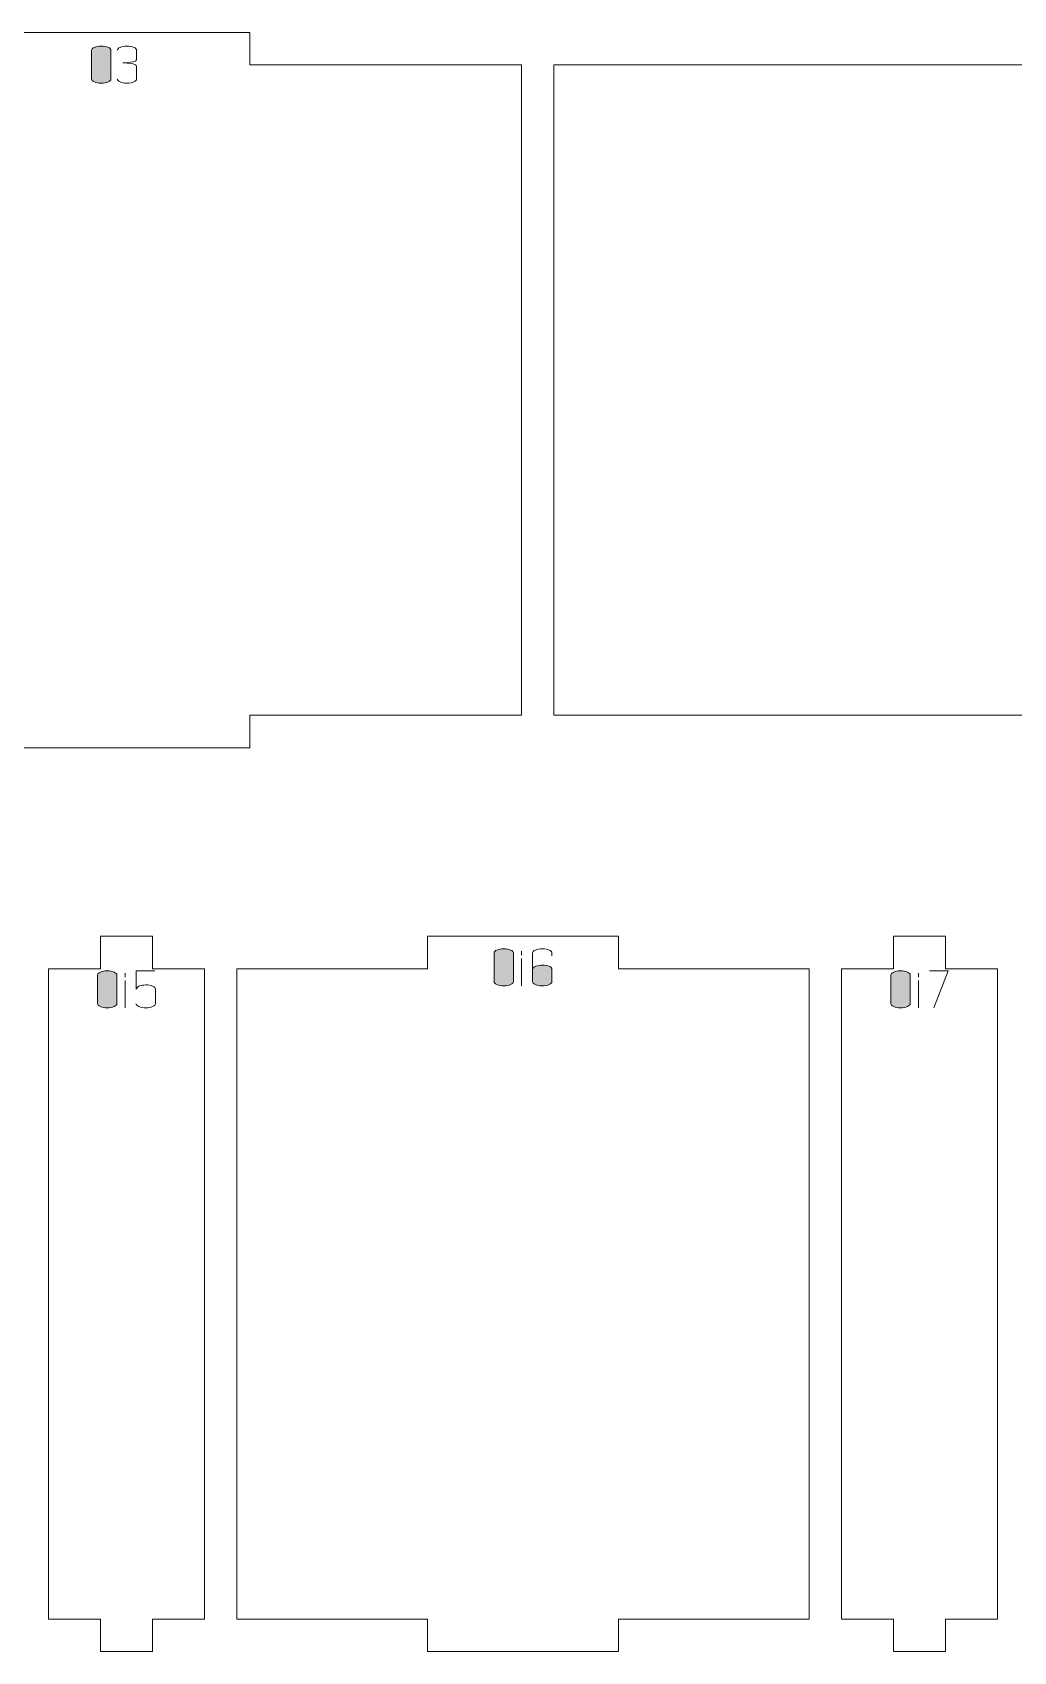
# Model space of a CAD drawing. Header units: centimetres. Extents: x -249 to 275, y -506 to 461.
# Drawn here: x 61.35 to 70.41, y 253.4 to 268.34 of the extents above; entities that cross this region are included whole.
import ezdxf

# ---------------------------------------------------------------- set-up
doc = ezdxf.new("R2010")
doc.units = ezdxf.units.CM
doc.header["$MEASUREMENT"] = 0
doc.layers.add('Capa 1', color=7, linetype='Continuous')

msp = doc.modelspace()

# ---------------------------------------------------------------- hatches: boundary and pattern name
at = {"layer": 'Capa 1', "true_color": 0x3e4095}
h = msp.add_hatch(color=175, dxfattribs=at)
edge = h.paths.add_edge_path()
edge.add_spline(control_points=[(61.89254, 267.91115), (61.89254, 267.90061), (61.90102, 267.89164), (61.91798, 267.88423), (61.93493, 267.87682), (61.95609, 267.87312), (61.98144, 267.87312), (62.00679, 267.87312), (62.02795, 267.87682), (62.04491, 267.88423), (62.06186, 267.89164), (62.07034, 267.90061), (62.07034, 267.91115), (62.07034, 267.91115), (62.07034, 268.17587), (62.07034, 268.17587), (62.07034, 268.18641), (62.06186, 268.19538), (62.04491, 268.20279), (62.02795, 268.2102), (62.00679, 268.2139), (61.98144, 268.2139), (61.95609, 268.2139), (61.93493, 268.2102), (61.91798, 268.20279), (61.90102, 268.19538), (61.89254, 268.18641), (61.89254, 268.17587), (61.89254, 268.17587), (61.89254, 267.91115), (61.89254, 267.91115)], knot_values=[0, 0, 0, 0, 0.1, 0.1, 0.1, 0.2, 0.2, 0.2, 0.3, 0.3, 0.3, 0.4, 0.4, 0.4, 0.5, 0.5, 0.5, 0.6, 0.6, 0.6, 0.7, 0.7, 0.7, 0.8, 0.8, 0.8, 0.9, 0.9, 0.9, 1, 1, 1, 1], degree=3, periodic=1)
h = msp.add_hatch(color=175, dxfattribs=at)
edge = h.paths.add_edge_path()
edge.add_spline(control_points=[(62.07034, 267.91115), (62.07034, 267.90061), (62.06186, 267.89164), (62.04491, 267.88423), (62.02795, 267.87682), (62.00679, 267.87312), (61.98144, 267.87312), (61.95609, 267.87312), (61.93493, 267.87682), (61.91798, 267.88423), (61.90102, 267.89164), (61.89254, 267.90061), (61.89254, 267.91115), (61.89254, 267.91115), (61.89254, 268.17587), (61.89254, 268.17587), (61.89254, 268.18641), (61.90102, 268.19538), (61.91798, 268.20279), (61.93493, 268.2102), (61.95609, 268.2139), (61.98144, 268.2139), (62.00679, 268.2139), (62.02795, 268.2102), (62.04491, 268.20279), (62.06186, 268.19538), (62.07034, 268.18641), (62.07034, 268.17587), (62.07034, 268.17587), (62.07034, 267.91115), (62.07034, 267.91115)], knot_values=[0, 0, 0, 0, 0.1, 0.1, 0.1, 0.2, 0.2, 0.2, 0.3, 0.3, 0.3, 0.4, 0.4, 0.4, 0.5, 0.5, 0.5, 0.6, 0.6, 0.6, 0.7, 0.7, 0.7, 0.8, 0.8, 0.8, 0.9, 0.9, 0.9, 1, 1, 1, 1], degree=3, periodic=1)
h = msp.add_hatch(color=175, dxfattribs=at)
edge = h.paths.add_edge_path()
edge.add_spline(control_points=[(62.21851, 267.87312), (62.19316, 267.87312), (62.172, 267.87682), (62.15505, 267.88423), (62.13809, 267.89164), (62.12961, 267.90061), (62.12961, 267.91115), (62.12961, 267.90061), (62.13809, 267.89164), (62.15505, 267.88423), (62.172, 267.87682), (62.19316, 267.87312), (62.21851, 267.87312), (62.24386, 267.87312), (62.26502, 267.87682), (62.28198, 267.88423), (62.29893, 267.89164), (62.30741, 267.90061), (62.30741, 267.91115), (62.30741, 267.91115), (62.30741, 268.02227), (62.30741, 268.02227), (62.30741, 268.03116), (62.30132, 268.0389), (62.28914, 268.04549), (62.27695, 268.05207), (62.24123, 268.05652), (62.18196, 268.05882), (62.2409, 268.06244), (62.2763, 268.06672), (62.28815, 268.07166), (62.3, 268.0766), (62.30642, 268.08467), (62.30741, 268.09586), (62.30741, 268.09586), (62.30741, 268.17587), (62.30741, 268.17587), (62.30741, 268.18641), (62.29893, 268.19538), (62.28198, 268.20279), (62.26502, 268.2102), (62.24386, 268.2139), (62.21851, 268.2139), (62.19316, 268.2139), (62.172, 268.2102), (62.15505, 268.20279), (62.13809, 268.19538), (62.12961, 268.18641), (62.12961, 268.17587), (62.12961, 268.18641), (62.13809, 268.19538), (62.15505, 268.20279), (62.172, 268.2102), (62.19316, 268.2139), (62.21851, 268.2139), (62.24386, 268.2139), (62.26502, 268.2102), (62.28198, 268.20279), (62.29893, 268.19538), (62.30741, 268.18641), (62.30741, 268.17587), (62.30741, 268.17587), (62.30741, 268.09586), (62.30741, 268.09586), (62.30642, 268.08467), (62.3, 268.0766), (62.28815, 268.07166), (62.2763, 268.06672), (62.2409, 268.06244), (62.18196, 268.05882), (62.24123, 268.05652), (62.27695, 268.05207), (62.28914, 268.04549), (62.30132, 268.0389), (62.30741, 268.03116), (62.30741, 268.02227), (62.30741, 268.02227), (62.30741, 267.91115), (62.30741, 267.91115), (62.30741, 267.90061), (62.29893, 267.89164), (62.28198, 267.88423), (62.26502, 267.87682), (62.24386, 267.87312), (62.21851, 267.87312)], knot_values=[0, 0, 0, 0, 0.03571429, 0.03571429, 0.03571429, 0.07142857, 0.07142857, 0.07142857, 0.10714286, 0.10714286, 0.10714286, 0.14285714, 0.14285714, 0.14285714, 0.17857143, 0.17857143, 0.17857143, 0.21428571, 0.21428571, 0.21428571, 0.25, 0.25, 0.25, 0.28571429, 0.28571429, 0.28571429, 0.32142857, 0.32142857, 0.32142857, 0.35714286, 0.35714286, 0.35714286, 0.39285714, 0.39285714, 0.39285714, 0.42857143, 0.42857143, 0.42857143, 0.46428571, 0.46428571, 0.46428571, 0.5, 0.5, 0.5, 0.53571429, 0.53571429, 0.53571429, 0.57142857, 0.57142857, 0.57142857, 0.60714286, 0.60714286, 0.60714286, 0.64285714, 0.64285714, 0.64285714, 0.67857143, 0.67857143, 0.67857143, 0.71428571, 0.71428571, 0.71428571, 0.75, 0.75, 0.75, 0.78571429, 0.78571429, 0.78571429, 0.82142857, 0.82142857, 0.82142857, 0.85714286, 0.85714286, 0.85714286, 0.89285714, 0.89285714, 0.89285714, 0.92857143, 0.92857143, 0.92857143, 0.96428571, 0.96428571, 0.96428571, 1, 1, 1, 1], degree=3, periodic=1)
h = msp.add_hatch(color=175, dxfattribs=at)
edge = h.paths.add_edge_path()
edge.add_spline(control_points=[(65.60859, 259.58351), (65.60859, 259.57297), (65.61707, 259.564), (65.63403, 259.55659), (65.65098, 259.54918), (65.67214, 259.54548), (65.69749, 259.54548), (65.72284, 259.54548), (65.744, 259.54918), (65.76096, 259.55659), (65.77791, 259.564), (65.78639, 259.57297), (65.78639, 259.58351), (65.78639, 259.58351), (65.78639, 259.84823), (65.78639, 259.84823), (65.78639, 259.85877), (65.77791, 259.86774), (65.76096, 259.87515), (65.744, 259.88256), (65.72284, 259.88626), (65.69749, 259.88626), (65.67214, 259.88626), (65.65098, 259.88256), (65.63403, 259.87515), (65.61707, 259.86774), (65.60859, 259.85877), (65.60859, 259.84823), (65.60859, 259.84823), (65.60859, 259.58351), (65.60859, 259.58351)], knot_values=[0, 0, 0, 0, 0.1, 0.1, 0.1, 0.2, 0.2, 0.2, 0.3, 0.3, 0.3, 0.4, 0.4, 0.4, 0.5, 0.5, 0.5, 0.6, 0.6, 0.6, 0.7, 0.7, 0.7, 0.8, 0.8, 0.8, 0.9, 0.9, 0.9, 1, 1, 1, 1], degree=3, periodic=1)
h = msp.add_hatch(color=175, dxfattribs=at)
edge = h.paths.add_edge_path()
edge.add_spline(control_points=[(65.78639, 259.58351), (65.78639, 259.57297), (65.77791, 259.564), (65.76096, 259.55659), (65.744, 259.54918), (65.72284, 259.54548), (65.69749, 259.54548), (65.67214, 259.54548), (65.65098, 259.54918), (65.63403, 259.55659), (65.61707, 259.564), (65.60859, 259.57297), (65.60859, 259.58351), (65.60859, 259.58351), (65.60859, 259.84823), (65.60859, 259.84823), (65.60859, 259.85877), (65.61707, 259.86774), (65.63403, 259.87515), (65.65098, 259.88256), (65.67214, 259.88626), (65.69749, 259.88626), (65.72284, 259.88626), (65.744, 259.88256), (65.76096, 259.87515), (65.77791, 259.86774), (65.78639, 259.85877), (65.78639, 259.84823), (65.78639, 259.84823), (65.78639, 259.58351), (65.78639, 259.58351)], knot_values=[0, 0, 0, 0, 0.1, 0.1, 0.1, 0.2, 0.2, 0.2, 0.3, 0.3, 0.3, 0.4, 0.4, 0.4, 0.5, 0.5, 0.5, 0.6, 0.6, 0.6, 0.7, 0.7, 0.7, 0.8, 0.8, 0.8, 0.9, 0.9, 0.9, 1, 1, 1, 1], degree=3, periodic=1)
h = msp.add_hatch(color=175, dxfattribs=at)
edge = h.paths.add_edge_path()
edge.add_spline(control_points=[(65.86196, 259.82848), (65.86196, 259.82848), (65.86245, 259.86355), (65.86245, 259.86355), (65.86245, 259.86355), (65.86196, 259.82848), (65.86196, 259.82848)], knot_values=[0, 0, 0, 0, 0.5, 0.5, 0.5, 1, 1, 1, 1], degree=3, periodic=1)
h = msp.add_hatch(color=175, dxfattribs=at)
edge = h.paths.add_edge_path()
edge.add_spline(control_points=[(65.86196, 259.54548), (65.86196, 259.54548), (65.86196, 259.79736), (65.86196, 259.79736), (65.86196, 259.79736), (65.86196, 259.54548), (65.86196, 259.54548)], knot_values=[0, 0, 0, 0, 0.5, 0.5, 0.5, 1, 1, 1, 1], degree=3, periodic=1)
h = msp.add_hatch(color=175, dxfattribs=at)
edge = h.paths.add_edge_path()
edge.add_spline(control_points=[(66.05309, 259.54548), (66.02774, 259.54548), (66.00658, 259.54918), (65.98963, 259.55659), (65.97267, 259.564), (65.96419, 259.57297), (65.96419, 259.58351), (65.96419, 259.58351), (65.96419, 259.69859), (65.96419, 259.69859), (65.96419, 259.69859), (65.96419, 259.84823), (65.96419, 259.84823), (65.96419, 259.85877), (65.97267, 259.86774), (65.98963, 259.87515), (66.00658, 259.88256), (66.02774, 259.88626), (66.05309, 259.88626), (66.07844, 259.88626), (66.0996, 259.88256), (66.11656, 259.87515), (66.13351, 259.86774), (66.14199, 259.85877), (66.14199, 259.84823), (66.14199, 259.84823), (66.14199, 259.82058), (66.14199, 259.82058), (66.14199, 259.82058), (66.14199, 259.84823), (66.14199, 259.84823), (66.14199, 259.85877), (66.13351, 259.86774), (66.11656, 259.87515), (66.0996, 259.88256), (66.07844, 259.88626), (66.05309, 259.88626), (66.02774, 259.88626), (66.00658, 259.88256), (65.98963, 259.87515), (65.97267, 259.86774), (65.96419, 259.85877), (65.96419, 259.84823), (65.96419, 259.84823), (65.96419, 259.69859), (65.96419, 259.69859), (65.96419, 259.70846), (65.97448, 259.71727), (65.99506, 259.72501), (66.01564, 259.73275), (66.03498, 259.73662), (66.05309, 259.73662), (66.07844, 259.73662), (66.0996, 259.73291), (66.11656, 259.7255), (66.13351, 259.71809), (66.14199, 259.70912), (66.14199, 259.69859), (66.14199, 259.69859), (66.14199, 259.58351), (66.14199, 259.58351), (66.14199, 259.57297), (66.13351, 259.564), (66.11656, 259.55659), (66.0996, 259.54918), (66.07844, 259.54548), (66.05309, 259.54548)], knot_values=[0, 0, 0, 0, 0.04545455, 0.04545455, 0.04545455, 0.09090909, 0.09090909, 0.09090909, 0.13636364, 0.13636364, 0.13636364, 0.18181818, 0.18181818, 0.18181818, 0.22727273, 0.22727273, 0.22727273, 0.27272727, 0.27272727, 0.27272727, 0.31818182, 0.31818182, 0.31818182, 0.36363636, 0.36363636, 0.36363636, 0.40909091, 0.40909091, 0.40909091, 0.45454545, 0.45454545, 0.45454545, 0.5, 0.5, 0.5, 0.54545455, 0.54545455, 0.54545455, 0.59090909, 0.59090909, 0.59090909, 0.63636364, 0.63636364, 0.63636364, 0.68181818, 0.68181818, 0.68181818, 0.72727273, 0.72727273, 0.72727273, 0.77272727, 0.77272727, 0.77272727, 0.81818182, 0.81818182, 0.81818182, 0.86363636, 0.86363636, 0.86363636, 0.90909091, 0.90909091, 0.90909091, 0.95454545, 0.95454545, 0.95454545, 1, 1, 1, 1], degree=3, periodic=1)
h = msp.add_hatch(color=175, dxfattribs=at)
edge = h.paths.add_edge_path()
edge.add_spline(control_points=[(61.94763, 259.38031), (61.94763, 259.36977), (61.95611, 259.3608), (61.97307, 259.35339), (61.99002, 259.34598), (62.01118, 259.34228), (62.03653, 259.34228), (62.06188, 259.34228), (62.08304, 259.34598), (62.1, 259.35339), (62.11695, 259.3608), (62.12543, 259.36977), (62.12543, 259.38031), (62.12543, 259.38031), (62.12543, 259.64503), (62.12543, 259.64503), (62.12543, 259.65557), (62.11695, 259.66454), (62.1, 259.67195), (62.08304, 259.67936), (62.06188, 259.68306), (62.03653, 259.68306), (62.01118, 259.68306), (61.99002, 259.67936), (61.97307, 259.67195), (61.95611, 259.66454), (61.94763, 259.65557), (61.94763, 259.64503), (61.94763, 259.64503), (61.94763, 259.38031), (61.94763, 259.38031)], knot_values=[0, 0, 0, 0, 0.1, 0.1, 0.1, 0.2, 0.2, 0.2, 0.3, 0.3, 0.3, 0.4, 0.4, 0.4, 0.5, 0.5, 0.5, 0.6, 0.6, 0.6, 0.7, 0.7, 0.7, 0.8, 0.8, 0.8, 0.9, 0.9, 0.9, 1, 1, 1, 1], degree=3, periodic=1)
h = msp.add_hatch(color=175, dxfattribs=at)
edge = h.paths.add_edge_path()
edge.add_spline(control_points=[(62.12543, 259.38031), (62.12543, 259.36977), (62.11695, 259.3608), (62.1, 259.35339), (62.08304, 259.34598), (62.06188, 259.34228), (62.03653, 259.34228), (62.01118, 259.34228), (61.99002, 259.34598), (61.97307, 259.35339), (61.95611, 259.3608), (61.94763, 259.36977), (61.94763, 259.38031), (61.94763, 259.38031), (61.94763, 259.64503), (61.94763, 259.64503), (61.94763, 259.65557), (61.95611, 259.66454), (61.97307, 259.67195), (61.99002, 259.67936), (62.01118, 259.68306), (62.03653, 259.68306), (62.06188, 259.68306), (62.08304, 259.67936), (62.1, 259.67195), (62.11695, 259.66454), (62.12543, 259.65557), (62.12543, 259.64503), (62.12543, 259.64503), (62.12543, 259.38031), (62.12543, 259.38031)], knot_values=[0, 0, 0, 0, 0.1, 0.1, 0.1, 0.2, 0.2, 0.2, 0.3, 0.3, 0.3, 0.4, 0.4, 0.4, 0.5, 0.5, 0.5, 0.6, 0.6, 0.6, 0.7, 0.7, 0.7, 0.8, 0.8, 0.8, 0.9, 0.9, 0.9, 1, 1, 1, 1], degree=3, periodic=1)
h = msp.add_hatch(color=175, dxfattribs=at)
edge = h.paths.add_edge_path()
edge.add_spline(control_points=[(62.201, 259.62528), (62.201, 259.62528), (62.20149, 259.66035), (62.20149, 259.66035), (62.20149, 259.66035), (62.201, 259.62528), (62.201, 259.62528)], knot_values=[0, 0, 0, 0, 0.5, 0.5, 0.5, 1, 1, 1, 1], degree=3, periodic=1)
h = msp.add_hatch(color=175, dxfattribs=at)
edge = h.paths.add_edge_path()
edge.add_spline(control_points=[(62.39213, 259.34228), (62.36678, 259.34228), (62.34562, 259.34598), (62.32867, 259.35339), (62.31171, 259.3608), (62.30323, 259.36977), (62.30323, 259.38031), (62.30323, 259.36977), (62.31171, 259.3608), (62.32867, 259.35339), (62.34562, 259.34598), (62.36678, 259.34228), (62.39213, 259.34228), (62.41748, 259.34228), (62.43864, 259.34598), (62.4556, 259.35339), (62.47255, 259.3608), (62.48103, 259.36977), (62.48103, 259.38031), (62.48103, 259.38031), (62.48103, 259.51564), (62.48103, 259.51564), (62.48103, 259.52617), (62.47255, 259.53514), (62.4556, 259.54255), (62.43864, 259.54996), (62.41748, 259.55366), (62.39213, 259.55366), (62.36908, 259.55169), (62.3513, 259.54906), (62.33879, 259.54576), (62.32628, 259.54247), (62.31442, 259.53243), (62.30323, 259.51564), (62.30323, 259.51564), (62.30323, 259.68306), (62.30323, 259.68306), (62.30323, 259.68306), (62.4751, 259.68306), (62.4751, 259.68306), (62.4751, 259.68306), (62.30323, 259.68306), (62.30323, 259.68306), (62.30323, 259.68306), (62.30323, 259.51564), (62.30323, 259.51564), (62.31442, 259.53243), (62.32628, 259.54247), (62.33879, 259.54576), (62.3513, 259.54906), (62.36908, 259.55169), (62.39213, 259.55366), (62.41748, 259.55366), (62.43864, 259.54996), (62.4556, 259.54255), (62.47255, 259.53514), (62.48103, 259.52617), (62.48103, 259.51564), (62.48103, 259.51564), (62.48103, 259.38031), (62.48103, 259.38031), (62.48103, 259.36977), (62.47255, 259.3608), (62.4556, 259.35339), (62.43864, 259.34598), (62.41748, 259.34228), (62.39213, 259.34228)], knot_values=[0, 0, 0, 0, 0.04545455, 0.04545455, 0.04545455, 0.09090909, 0.09090909, 0.09090909, 0.13636364, 0.13636364, 0.13636364, 0.18181818, 0.18181818, 0.18181818, 0.22727273, 0.22727273, 0.22727273, 0.27272727, 0.27272727, 0.27272727, 0.31818182, 0.31818182, 0.31818182, 0.36363636, 0.36363636, 0.36363636, 0.40909091, 0.40909091, 0.40909091, 0.45454545, 0.45454545, 0.45454545, 0.5, 0.5, 0.5, 0.54545455, 0.54545455, 0.54545455, 0.59090909, 0.59090909, 0.59090909, 0.63636364, 0.63636364, 0.63636364, 0.68181818, 0.68181818, 0.68181818, 0.72727273, 0.72727273, 0.72727273, 0.77272727, 0.77272727, 0.77272727, 0.81818182, 0.81818182, 0.81818182, 0.86363636, 0.86363636, 0.86363636, 0.90909091, 0.90909091, 0.90909091, 0.95454545, 0.95454545, 0.95454545, 1, 1, 1, 1], degree=3, periodic=1)
h = msp.add_hatch(color=175, dxfattribs=at)
edge = h.paths.add_edge_path()
edge.add_spline(control_points=[(65.96419, 259.58351), (65.96419, 259.57297), (65.97267, 259.564), (65.98963, 259.55659), (66.00658, 259.54918), (66.02774, 259.54548), (66.05309, 259.54548), (66.07844, 259.54548), (66.0996, 259.54918), (66.11656, 259.55659), (66.13351, 259.564), (66.14199, 259.57297), (66.14199, 259.58351), (66.14199, 259.58351), (66.14199, 259.69859), (66.14199, 259.69859), (66.14199, 259.70912), (66.13351, 259.71809), (66.11656, 259.7255), (66.0996, 259.73291), (66.07844, 259.73662), (66.05309, 259.73662), (66.03498, 259.73662), (66.01564, 259.73275), (65.99506, 259.72501), (65.97448, 259.71727), (65.96419, 259.70846), (65.96419, 259.69859), (65.96419, 259.69859), (65.96419, 259.58351), (65.96419, 259.58351)], knot_values=[0, 0, 0, 0, 0.1, 0.1, 0.1, 0.2, 0.2, 0.2, 0.3, 0.3, 0.3, 0.4, 0.4, 0.4, 0.5, 0.5, 0.5, 0.6, 0.6, 0.6, 0.7, 0.7, 0.7, 0.8, 0.8, 0.8, 0.9, 0.9, 0.9, 1, 1, 1, 1], degree=3, periodic=1)
h = msp.add_hatch(color=175, dxfattribs=at)
edge = h.paths.add_edge_path()
edge.add_spline(control_points=[(69.2725, 259.38031), (69.2725, 259.36977), (69.28098, 259.3608), (69.29794, 259.35339), (69.31489, 259.34598), (69.33605, 259.34228), (69.3614, 259.34228), (69.38675, 259.34228), (69.40791, 259.34598), (69.42487, 259.35339), (69.44182, 259.3608), (69.4503, 259.36977), (69.4503, 259.38031), (69.4503, 259.38031), (69.4503, 259.64503), (69.4503, 259.64503), (69.4503, 259.65557), (69.44182, 259.66454), (69.42487, 259.67195), (69.40791, 259.67936), (69.38675, 259.68306), (69.3614, 259.68306), (69.33605, 259.68306), (69.31489, 259.67936), (69.29794, 259.67195), (69.28098, 259.66454), (69.2725, 259.65557), (69.2725, 259.64503), (69.2725, 259.64503), (69.2725, 259.38031), (69.2725, 259.38031)], knot_values=[0, 0, 0, 0, 0.1, 0.1, 0.1, 0.2, 0.2, 0.2, 0.3, 0.3, 0.3, 0.4, 0.4, 0.4, 0.5, 0.5, 0.5, 0.6, 0.6, 0.6, 0.7, 0.7, 0.7, 0.8, 0.8, 0.8, 0.9, 0.9, 0.9, 1, 1, 1, 1], degree=3, periodic=1)
h = msp.add_hatch(color=175, dxfattribs=at)
edge = h.paths.add_edge_path()
edge.add_spline(control_points=[(69.4503, 259.38031), (69.4503, 259.36977), (69.44182, 259.3608), (69.42487, 259.35339), (69.40791, 259.34598), (69.38675, 259.34228), (69.3614, 259.34228), (69.33605, 259.34228), (69.31489, 259.34598), (69.29794, 259.35339), (69.28098, 259.3608), (69.2725, 259.36977), (69.2725, 259.38031), (69.2725, 259.38031), (69.2725, 259.64503), (69.2725, 259.64503), (69.2725, 259.65557), (69.28098, 259.66454), (69.29794, 259.67195), (69.31489, 259.67936), (69.33605, 259.68306), (69.3614, 259.68306), (69.38675, 259.68306), (69.40791, 259.67936), (69.42487, 259.67195), (69.44182, 259.66454), (69.4503, 259.65557), (69.4503, 259.64503), (69.4503, 259.64503), (69.4503, 259.38031), (69.4503, 259.38031)], knot_values=[0, 0, 0, 0, 0.1, 0.1, 0.1, 0.2, 0.2, 0.2, 0.3, 0.3, 0.3, 0.4, 0.4, 0.4, 0.5, 0.5, 0.5, 0.6, 0.6, 0.6, 0.7, 0.7, 0.7, 0.8, 0.8, 0.8, 0.9, 0.9, 0.9, 1, 1, 1, 1], degree=3, periodic=1)
h = msp.add_hatch(color=175, dxfattribs=at)
edge = h.paths.add_edge_path()
edge.add_spline(control_points=[(69.52587, 259.62528), (69.52587, 259.62528), (69.52636, 259.66035), (69.52636, 259.66035), (69.52636, 259.66035), (69.52587, 259.62528), (69.52587, 259.62528)], knot_values=[0, 0, 0, 0, 0.5, 0.5, 0.5, 1, 1, 1, 1], degree=3, periodic=1)
h = msp.add_hatch(color=175, dxfattribs=at)
edge = h.paths.add_edge_path()
edge.add_spline(control_points=[(69.66959, 259.34228), (69.66959, 259.34228), (69.79997, 259.68306), (69.79997, 259.68306), (69.79997, 259.68306), (69.6281, 259.68306), (69.6281, 259.68306), (69.6281, 259.68306), (69.79997, 259.68306), (69.79997, 259.68306), (69.79997, 259.68306), (69.66959, 259.34228), (69.66959, 259.34228)], knot_values=[0, 0, 0, 0, 0.25, 0.25, 0.25, 0.5, 0.5, 0.5, 0.75, 0.75, 0.75, 1, 1, 1, 1], degree=3, periodic=1)
h = msp.add_hatch(color=175, dxfattribs=at)
edge = h.paths.add_edge_path()
edge.add_spline(control_points=[(62.201, 259.34228), (62.201, 259.34228), (62.201, 259.59416), (62.201, 259.59416), (62.201, 259.59416), (62.201, 259.34228), (62.201, 259.34228)], knot_values=[0, 0, 0, 0, 0.5, 0.5, 0.5, 1, 1, 1, 1], degree=3, periodic=1)
h = msp.add_hatch(color=175, dxfattribs=at)
edge = h.paths.add_edge_path()
edge.add_spline(control_points=[(69.52587, 259.34228), (69.52587, 259.34228), (69.52587, 259.59416), (69.52587, 259.59416), (69.52587, 259.59416), (69.52587, 259.34228), (69.52587, 259.34228)], knot_values=[0, 0, 0, 0, 0.5, 0.5, 0.5, 1, 1, 1, 1], degree=3, periodic=1)

# ---------------------------------------------------------------- linework, layer by layer
at = {"layer": 'Capa 1', "color": 1, "lineweight": 9}
for points in [[(58.33997, 268.0409), (58.33997, 268.0409), (58.33997, 262.0409), (58.33997, 262.0409), (58.33997, 262.0409), (60.84665, 262.0409), (60.84665, 262.0409), (60.84665, 262.0409), (60.84665, 261.7409), (60.84665, 261.7409), (60.84665, 261.7409), (63.35332, 261.7409), (63.35332, 261.7409), (63.35332, 261.7409), (63.35332, 262.0409), (63.35332, 262.0409), (63.35332, 262.0409), (65.85999, 262.0409), (65.85999, 262.0409), (65.85999, 262.0409), (65.85999, 268.0409), (65.85999, 268.0409), (65.85999, 268.0409), (63.35332, 268.0409), (63.35332, 268.0409), (63.35332, 268.0409), (63.35332, 268.3409), (63.35332, 268.3409), (63.35332, 268.3409), (60.84665, 268.3409), (60.84665, 268.3409), (60.84665, 268.3409), (60.84665, 268.0409), (60.84665, 268.0409), (60.84665, 268.0409), (58.33997, 268.0409), (58.33997, 268.0409)], [(66.15999, 268.0409), (66.15999, 268.0409), (66.15999, 262.0409), (66.15999, 262.0409), (66.15999, 262.0409), (72.42251, 262.0409), (72.42251, 262.0409), (72.42251, 262.0409), (72.42251, 261.7409), (72.42251, 261.7409), (72.42251, 261.7409), (78.68504, 261.7409), (78.68504, 261.7409), (78.68504, 261.7409), (78.68504, 262.0409), (78.68504, 262.0409), (78.68504, 262.0409), (84.94756, 262.0409), (84.94756, 262.0409), (84.94756, 262.0409), (84.94756, 268.0409), (84.94756, 268.0409), (84.94756, 268.0409), (78.68504, 268.0409), (78.68504, 268.0409), (78.68504, 268.0409), (78.68504, 268.3409), (78.68504, 268.3409), (78.68504, 268.3409), (72.42251, 268.3409), (72.42251, 268.3409), (72.42251, 268.3409), (72.42251, 268.0409), (72.42251, 268.0409), (72.42251, 268.0409), (66.15999, 268.0409), (66.15999, 268.0409)], [(61.49521, 259.70268), (61.49521, 259.70268), (61.49521, 253.70268), (61.49521, 253.70268), (61.49521, 253.70268), (61.97462, 253.70268), (61.97462, 253.70268), (61.97462, 253.70268), (61.97462, 253.40268), (61.97462, 253.40268), (61.97462, 253.40268), (62.45403, 253.40268), (62.45403, 253.40268), (62.45403, 253.40268), (62.45403, 253.70268), (62.45403, 253.70268), (62.45403, 253.70268), (62.93344, 253.70268), (62.93344, 253.70268), (62.93344, 253.70268), (62.93344, 259.70268), (62.93344, 259.70268), (62.93344, 259.70268), (62.45403, 259.70268), (62.45403, 259.70268), (62.45403, 259.70268), (62.45403, 260.00268), (62.45403, 260.00268), (62.45403, 260.00268), (61.97462, 260.00268), (61.97462, 260.00268), (61.97462, 260.00268), (61.97462, 259.70268), (61.97462, 259.70268), (61.97462, 259.70268), (61.49521, 259.70268), (61.49521, 259.70268)], [(63.23344, 259.70268), (63.23344, 259.70268), (63.23344, 253.70268), (63.23344, 253.70268), (63.23344, 253.70268), (64.99467, 253.70268), (64.99467, 253.70268), (64.99467, 253.70268), (64.99467, 253.40268), (64.99467, 253.40268), (64.99467, 253.40268), (66.7559, 253.40268), (66.7559, 253.40268), (66.7559, 253.40268), (66.7559, 253.70268), (66.7559, 253.70268), (66.7559, 253.70268), (68.51713, 253.70268), (68.51713, 253.70268), (68.51713, 253.70268), (68.51713, 259.70268), (68.51713, 259.70268), (68.51713, 259.70268), (66.7559, 259.70268), (66.7559, 259.70268), (66.7559, 259.70268), (66.7559, 260.00268), (66.7559, 260.00268), (66.7559, 260.00268), (64.99467, 260.00268), (64.99467, 260.00268), (64.99467, 260.00268), (64.99467, 259.70268), (64.99467, 259.70268), (64.99467, 259.70268), (63.23344, 259.70268), (63.23344, 259.70268)], [(68.81713, 259.70268), (68.81713, 259.70268), (68.81713, 253.70268), (68.81713, 253.70268), (68.81713, 253.70268), (69.29653, 253.70268), (69.29653, 253.70268), (69.29653, 253.70268), (69.29653, 253.40268), (69.29653, 253.40268), (69.29653, 253.40268), (69.77594, 253.40268), (69.77594, 253.40268), (69.77594, 253.40268), (69.77594, 253.70268), (69.77594, 253.70268), (69.77594, 253.70268), (70.25534, 253.70268), (70.25534, 253.70268), (70.25534, 253.70268), (70.25534, 259.70268), (70.25534, 259.70268), (70.25534, 259.70268), (69.77594, 259.70268), (69.77594, 259.70268), (69.77594, 259.70268), (69.77594, 260.00268), (69.77594, 260.00268), (69.77594, 260.00268), (69.29653, 260.00268), (69.29653, 260.00268), (69.29653, 260.00268), (69.29653, 259.70268), (69.29653, 259.70268), (69.29653, 259.70268), (68.81713, 259.70268), (68.81713, 259.70268)]]:
    msp.add_open_spline(points, degree=3, knots=[0, 0, 0, 0, 0.08333333, 0.08333333, 0.08333333, 0.16666667, 0.16666667, 0.16666667, 0.25, 0.25, 0.25, 0.33333333, 0.33333333, 0.33333333, 0.41666667, 0.41666667, 0.41666667, 0.5, 0.5, 0.5, 0.58333333, 0.58333333, 0.58333333, 0.66666667, 0.66666667, 0.66666667, 0.75, 0.75, 0.75, 0.83333333, 0.83333333, 0.83333333, 0.91666667, 0.91666667, 0.91666667, 1, 1, 1, 1], dxfattribs=at)
at = {"layer": 'Capa 1', "color": 114, "lineweight": 9}
for points, knots in [([(61.89254, 267.91115), (61.89254, 267.90061), (61.90102, 267.89164), (61.91798, 267.88423), (61.93493, 267.87682), (61.95609, 267.87312), (61.98144, 267.87312), (62.00679, 267.87312), (62.02795, 267.87682), (62.04491, 267.88423), (62.06186, 267.89164), (62.07034, 267.90061), (62.07034, 267.91115), (62.07034, 267.91115), (62.07034, 268.17587), (62.07034, 268.17587), (62.07034, 268.18641), (62.06186, 268.19538), (62.04491, 268.20279), (62.02795, 268.2102), (62.00679, 268.2139), (61.98144, 268.2139), (61.95609, 268.2139), (61.93493, 268.2102), (61.91798, 268.20279), (61.90102, 268.19538), (61.89254, 268.18641), (61.89254, 268.17587), (61.89254, 268.17587), (61.89254, 267.91115), (61.89254, 267.91115)], [0, 0, 0, 0, 0.1, 0.1, 0.1, 0.2, 0.2, 0.2, 0.3, 0.3, 0.3, 0.4, 0.4, 0.4, 0.5, 0.5, 0.5, 0.6, 0.6, 0.6, 0.7, 0.7, 0.7, 0.8, 0.8, 0.8, 0.9, 0.9, 0.9, 1, 1, 1, 1]), ([(62.07034, 267.91115), (62.07034, 267.90061), (62.06186, 267.89164), (62.04491, 267.88423), (62.02795, 267.87682), (62.00679, 267.87312), (61.98144, 267.87312), (61.95609, 267.87312), (61.93493, 267.87682), (61.91798, 267.88423), (61.90102, 267.89164), (61.89254, 267.90061), (61.89254, 267.91115), (61.89254, 267.91115), (61.89254, 268.17587), (61.89254, 268.17587), (61.89254, 268.18641), (61.90102, 268.19538), (61.91798, 268.20279), (61.93493, 268.2102), (61.95609, 268.2139), (61.98144, 268.2139), (62.00679, 268.2139), (62.02795, 268.2102), (62.04491, 268.20279), (62.06186, 268.19538), (62.07034, 268.18641), (62.07034, 268.17587), (62.07034, 268.17587), (62.07034, 267.91115), (62.07034, 267.91115)], [0, 0, 0, 0, 0.1, 0.1, 0.1, 0.2, 0.2, 0.2, 0.3, 0.3, 0.3, 0.4, 0.4, 0.4, 0.5, 0.5, 0.5, 0.6, 0.6, 0.6, 0.7, 0.7, 0.7, 0.8, 0.8, 0.8, 0.9, 0.9, 0.9, 1, 1, 1, 1]), ([(62.21851, 267.87312), (62.19316, 267.87312), (62.172, 267.87682), (62.15505, 267.88423), (62.13809, 267.89164), (62.12961, 267.90061), (62.12961, 267.91115), (62.12961, 267.90061), (62.13809, 267.89164), (62.15505, 267.88423), (62.172, 267.87682), (62.19316, 267.87312), (62.21851, 267.87312), (62.24386, 267.87312), (62.26502, 267.87682), (62.28198, 267.88423), (62.29893, 267.89164), (62.30741, 267.90061), (62.30741, 267.91115), (62.30741, 267.91115), (62.30741, 268.02227), (62.30741, 268.02227), (62.30741, 268.03116), (62.30132, 268.0389), (62.28914, 268.04549), (62.27695, 268.05207), (62.24123, 268.05652), (62.18196, 268.05882), (62.2409, 268.06244), (62.2763, 268.06672), (62.28815, 268.07166), (62.3, 268.0766), (62.30642, 268.08467), (62.30741, 268.09586), (62.30741, 268.09586), (62.30741, 268.17587), (62.30741, 268.17587), (62.30741, 268.18641), (62.29893, 268.19538), (62.28198, 268.20279), (62.26502, 268.2102), (62.24386, 268.2139), (62.21851, 268.2139), (62.19316, 268.2139), (62.172, 268.2102), (62.15505, 268.20279), (62.13809, 268.19538), (62.12961, 268.18641), (62.12961, 268.17587), (62.12961, 268.18641), (62.13809, 268.19538), (62.15505, 268.20279), (62.172, 268.2102), (62.19316, 268.2139), (62.21851, 268.2139), (62.24386, 268.2139), (62.26502, 268.2102), (62.28198, 268.20279), (62.29893, 268.19538), (62.30741, 268.18641), (62.30741, 268.17587), (62.30741, 268.17587), (62.30741, 268.09586), (62.30741, 268.09586), (62.30642, 268.08467), (62.3, 268.0766), (62.28815, 268.07166), (62.2763, 268.06672), (62.2409, 268.06244), (62.18196, 268.05882), (62.24123, 268.05652), (62.27695, 268.05207), (62.28914, 268.04549), (62.30132, 268.0389), (62.30741, 268.03116), (62.30741, 268.02227), (62.30741, 268.02227), (62.30741, 267.91115), (62.30741, 267.91115), (62.30741, 267.90061), (62.29893, 267.89164), (62.28198, 267.88423), (62.26502, 267.87682), (62.24386, 267.87312), (62.21851, 267.87312)], [0, 0, 0, 0, 0.03571429, 0.03571429, 0.03571429, 0.07142857, 0.07142857, 0.07142857, 0.10714286, 0.10714286, 0.10714286, 0.14285714, 0.14285714, 0.14285714, 0.17857143, 0.17857143, 0.17857143, 0.21428571, 0.21428571, 0.21428571, 0.25, 0.25, 0.25, 0.28571429, 0.28571429, 0.28571429, 0.32142857, 0.32142857, 0.32142857, 0.35714286, 0.35714286, 0.35714286, 0.39285714, 0.39285714, 0.39285714, 0.42857143, 0.42857143, 0.42857143, 0.46428571, 0.46428571, 0.46428571, 0.5, 0.5, 0.5, 0.53571429, 0.53571429, 0.53571429, 0.57142857, 0.57142857, 0.57142857, 0.60714286, 0.60714286, 0.60714286, 0.64285714, 0.64285714, 0.64285714, 0.67857143, 0.67857143, 0.67857143, 0.71428571, 0.71428571, 0.71428571, 0.75, 0.75, 0.75, 0.78571429, 0.78571429, 0.78571429, 0.82142857, 0.82142857, 0.82142857, 0.85714286, 0.85714286, 0.85714286, 0.89285714, 0.89285714, 0.89285714, 0.92857143, 0.92857143, 0.92857143, 0.96428571, 0.96428571, 0.96428571, 1, 1, 1, 1]), ([(65.60859, 259.58351), (65.60859, 259.57297), (65.61707, 259.564), (65.63403, 259.55659), (65.65098, 259.54918), (65.67214, 259.54548), (65.69749, 259.54548), (65.72284, 259.54548), (65.744, 259.54918), (65.76096, 259.55659), (65.77791, 259.564), (65.78639, 259.57297), (65.78639, 259.58351), (65.78639, 259.58351), (65.78639, 259.84823), (65.78639, 259.84823), (65.78639, 259.85877), (65.77791, 259.86774), (65.76096, 259.87515), (65.744, 259.88256), (65.72284, 259.88626), (65.69749, 259.88626), (65.67214, 259.88626), (65.65098, 259.88256), (65.63403, 259.87515), (65.61707, 259.86774), (65.60859, 259.85877), (65.60859, 259.84823), (65.60859, 259.84823), (65.60859, 259.58351), (65.60859, 259.58351)], [0, 0, 0, 0, 0.1, 0.1, 0.1, 0.2, 0.2, 0.2, 0.3, 0.3, 0.3, 0.4, 0.4, 0.4, 0.5, 0.5, 0.5, 0.6, 0.6, 0.6, 0.7, 0.7, 0.7, 0.8, 0.8, 0.8, 0.9, 0.9, 0.9, 1, 1, 1, 1]), ([(65.78639, 259.58351), (65.78639, 259.57297), (65.77791, 259.564), (65.76096, 259.55659), (65.744, 259.54918), (65.72284, 259.54548), (65.69749, 259.54548), (65.67214, 259.54548), (65.65098, 259.54918), (65.63403, 259.55659), (65.61707, 259.564), (65.60859, 259.57297), (65.60859, 259.58351), (65.60859, 259.58351), (65.60859, 259.84823), (65.60859, 259.84823), (65.60859, 259.85877), (65.61707, 259.86774), (65.63403, 259.87515), (65.65098, 259.88256), (65.67214, 259.88626), (65.69749, 259.88626), (65.72284, 259.88626), (65.744, 259.88256), (65.76096, 259.87515), (65.77791, 259.86774), (65.78639, 259.85877), (65.78639, 259.84823), (65.78639, 259.84823), (65.78639, 259.58351), (65.78639, 259.58351)], [0, 0, 0, 0, 0.1, 0.1, 0.1, 0.2, 0.2, 0.2, 0.3, 0.3, 0.3, 0.4, 0.4, 0.4, 0.5, 0.5, 0.5, 0.6, 0.6, 0.6, 0.7, 0.7, 0.7, 0.8, 0.8, 0.8, 0.9, 0.9, 0.9, 1, 1, 1, 1]), ([(65.86196, 259.82848), (65.86196, 259.82848), (65.86245, 259.86355), (65.86245, 259.86355), (65.86245, 259.86355), (65.86196, 259.82848), (65.86196, 259.82848)], [0, 0, 0, 0, 0.5, 0.5, 0.5, 1, 1, 1, 1]), ([(65.86196, 259.54548), (65.86196, 259.54548), (65.86196, 259.79736), (65.86196, 259.79736), (65.86196, 259.79736), (65.86196, 259.54548), (65.86196, 259.54548)], [0, 0, 0, 0, 0.5, 0.5, 0.5, 1, 1, 1, 1]), ([(66.05309, 259.54548), (66.02774, 259.54548), (66.00658, 259.54918), (65.98963, 259.55659), (65.97267, 259.564), (65.96419, 259.57297), (65.96419, 259.58351), (65.96419, 259.58351), (65.96419, 259.69859), (65.96419, 259.69859), (65.96419, 259.69859), (65.96419, 259.84823), (65.96419, 259.84823), (65.96419, 259.85877), (65.97267, 259.86774), (65.98963, 259.87515), (66.00658, 259.88256), (66.02774, 259.88626), (66.05309, 259.88626), (66.07844, 259.88626), (66.0996, 259.88256), (66.11656, 259.87515), (66.13351, 259.86774), (66.14199, 259.85877), (66.14199, 259.84823), (66.14199, 259.84823), (66.14199, 259.82058), (66.14199, 259.82058), (66.14199, 259.82058), (66.14199, 259.84823), (66.14199, 259.84823), (66.14199, 259.85877), (66.13351, 259.86774), (66.11656, 259.87515), (66.0996, 259.88256), (66.07844, 259.88626), (66.05309, 259.88626), (66.02774, 259.88626), (66.00658, 259.88256), (65.98963, 259.87515), (65.97267, 259.86774), (65.96419, 259.85877), (65.96419, 259.84823), (65.96419, 259.84823), (65.96419, 259.69859), (65.96419, 259.69859), (65.96419, 259.70846), (65.97448, 259.71727), (65.99506, 259.72501), (66.01564, 259.73275), (66.03498, 259.73662), (66.05309, 259.73662), (66.07844, 259.73662), (66.0996, 259.73291), (66.11656, 259.7255), (66.13351, 259.71809), (66.14199, 259.70912), (66.14199, 259.69859), (66.14199, 259.69859), (66.14199, 259.58351), (66.14199, 259.58351), (66.14199, 259.57297), (66.13351, 259.564), (66.11656, 259.55659), (66.0996, 259.54918), (66.07844, 259.54548), (66.05309, 259.54548)], [0, 0, 0, 0, 0.04545455, 0.04545455, 0.04545455, 0.09090909, 0.09090909, 0.09090909, 0.13636364, 0.13636364, 0.13636364, 0.18181818, 0.18181818, 0.18181818, 0.22727273, 0.22727273, 0.22727273, 0.27272727, 0.27272727, 0.27272727, 0.31818182, 0.31818182, 0.31818182, 0.36363636, 0.36363636, 0.36363636, 0.40909091, 0.40909091, 0.40909091, 0.45454545, 0.45454545, 0.45454545, 0.5, 0.5, 0.5, 0.54545455, 0.54545455, 0.54545455, 0.59090909, 0.59090909, 0.59090909, 0.63636364, 0.63636364, 0.63636364, 0.68181818, 0.68181818, 0.68181818, 0.72727273, 0.72727273, 0.72727273, 0.77272727, 0.77272727, 0.77272727, 0.81818182, 0.81818182, 0.81818182, 0.86363636, 0.86363636, 0.86363636, 0.90909091, 0.90909091, 0.90909091, 0.95454545, 0.95454545, 0.95454545, 1, 1, 1, 1]), ([(61.94763, 259.38031), (61.94763, 259.36977), (61.95611, 259.3608), (61.97307, 259.35339), (61.99002, 259.34598), (62.01118, 259.34228), (62.03653, 259.34228), (62.06188, 259.34228), (62.08304, 259.34598), (62.1, 259.35339), (62.11695, 259.3608), (62.12543, 259.36977), (62.12543, 259.38031), (62.12543, 259.38031), (62.12543, 259.64503), (62.12543, 259.64503), (62.12543, 259.65557), (62.11695, 259.66454), (62.1, 259.67195), (62.08304, 259.67936), (62.06188, 259.68306), (62.03653, 259.68306), (62.01118, 259.68306), (61.99002, 259.67936), (61.97307, 259.67195), (61.95611, 259.66454), (61.94763, 259.65557), (61.94763, 259.64503), (61.94763, 259.64503), (61.94763, 259.38031), (61.94763, 259.38031)], [0, 0, 0, 0, 0.1, 0.1, 0.1, 0.2, 0.2, 0.2, 0.3, 0.3, 0.3, 0.4, 0.4, 0.4, 0.5, 0.5, 0.5, 0.6, 0.6, 0.6, 0.7, 0.7, 0.7, 0.8, 0.8, 0.8, 0.9, 0.9, 0.9, 1, 1, 1, 1]), ([(62.12543, 259.38031), (62.12543, 259.36977), (62.11695, 259.3608), (62.1, 259.35339), (62.08304, 259.34598), (62.06188, 259.34228), (62.03653, 259.34228), (62.01118, 259.34228), (61.99002, 259.34598), (61.97307, 259.35339), (61.95611, 259.3608), (61.94763, 259.36977), (61.94763, 259.38031), (61.94763, 259.38031), (61.94763, 259.64503), (61.94763, 259.64503), (61.94763, 259.65557), (61.95611, 259.66454), (61.97307, 259.67195), (61.99002, 259.67936), (62.01118, 259.68306), (62.03653, 259.68306), (62.06188, 259.68306), (62.08304, 259.67936), (62.1, 259.67195), (62.11695, 259.66454), (62.12543, 259.65557), (62.12543, 259.64503), (62.12543, 259.64503), (62.12543, 259.38031), (62.12543, 259.38031)], [0, 0, 0, 0, 0.1, 0.1, 0.1, 0.2, 0.2, 0.2, 0.3, 0.3, 0.3, 0.4, 0.4, 0.4, 0.5, 0.5, 0.5, 0.6, 0.6, 0.6, 0.7, 0.7, 0.7, 0.8, 0.8, 0.8, 0.9, 0.9, 0.9, 1, 1, 1, 1]), ([(62.201, 259.62528), (62.201, 259.62528), (62.20149, 259.66035), (62.20149, 259.66035), (62.20149, 259.66035), (62.201, 259.62528), (62.201, 259.62528)], [0, 0, 0, 0, 0.5, 0.5, 0.5, 1, 1, 1, 1]), ([(62.39213, 259.34228), (62.36678, 259.34228), (62.34562, 259.34598), (62.32867, 259.35339), (62.31171, 259.3608), (62.30323, 259.36977), (62.30323, 259.38031), (62.30323, 259.36977), (62.31171, 259.3608), (62.32867, 259.35339), (62.34562, 259.34598), (62.36678, 259.34228), (62.39213, 259.34228), (62.41748, 259.34228), (62.43864, 259.34598), (62.4556, 259.35339), (62.47255, 259.3608), (62.48103, 259.36977), (62.48103, 259.38031), (62.48103, 259.38031), (62.48103, 259.51564), (62.48103, 259.51564), (62.48103, 259.52617), (62.47255, 259.53514), (62.4556, 259.54255), (62.43864, 259.54996), (62.41748, 259.55366), (62.39213, 259.55366), (62.36908, 259.55169), (62.3513, 259.54906), (62.33879, 259.54576), (62.32628, 259.54247), (62.31442, 259.53243), (62.30323, 259.51564), (62.30323, 259.51564), (62.30323, 259.68306), (62.30323, 259.68306), (62.30323, 259.68306), (62.4751, 259.68306), (62.4751, 259.68306), (62.4751, 259.68306), (62.30323, 259.68306), (62.30323, 259.68306), (62.30323, 259.68306), (62.30323, 259.51564), (62.30323, 259.51564), (62.31442, 259.53243), (62.32628, 259.54247), (62.33879, 259.54576), (62.3513, 259.54906), (62.36908, 259.55169), (62.39213, 259.55366), (62.41748, 259.55366), (62.43864, 259.54996), (62.4556, 259.54255), (62.47255, 259.53514), (62.48103, 259.52617), (62.48103, 259.51564), (62.48103, 259.51564), (62.48103, 259.38031), (62.48103, 259.38031), (62.48103, 259.36977), (62.47255, 259.3608), (62.4556, 259.35339), (62.43864, 259.34598), (62.41748, 259.34228), (62.39213, 259.34228)], [0, 0, 0, 0, 0.04545455, 0.04545455, 0.04545455, 0.09090909, 0.09090909, 0.09090909, 0.13636364, 0.13636364, 0.13636364, 0.18181818, 0.18181818, 0.18181818, 0.22727273, 0.22727273, 0.22727273, 0.27272727, 0.27272727, 0.27272727, 0.31818182, 0.31818182, 0.31818182, 0.36363636, 0.36363636, 0.36363636, 0.40909091, 0.40909091, 0.40909091, 0.45454545, 0.45454545, 0.45454545, 0.5, 0.5, 0.5, 0.54545455, 0.54545455, 0.54545455, 0.59090909, 0.59090909, 0.59090909, 0.63636364, 0.63636364, 0.63636364, 0.68181818, 0.68181818, 0.68181818, 0.72727273, 0.72727273, 0.72727273, 0.77272727, 0.77272727, 0.77272727, 0.81818182, 0.81818182, 0.81818182, 0.86363636, 0.86363636, 0.86363636, 0.90909091, 0.90909091, 0.90909091, 0.95454545, 0.95454545, 0.95454545, 1, 1, 1, 1]), ([(65.96419, 259.58351), (65.96419, 259.57297), (65.97267, 259.564), (65.98963, 259.55659), (66.00658, 259.54918), (66.02774, 259.54548), (66.05309, 259.54548), (66.07844, 259.54548), (66.0996, 259.54918), (66.11656, 259.55659), (66.13351, 259.564), (66.14199, 259.57297), (66.14199, 259.58351), (66.14199, 259.58351), (66.14199, 259.69859), (66.14199, 259.69859), (66.14199, 259.70912), (66.13351, 259.71809), (66.11656, 259.7255), (66.0996, 259.73291), (66.07844, 259.73662), (66.05309, 259.73662), (66.03498, 259.73662), (66.01564, 259.73275), (65.99506, 259.72501), (65.97448, 259.71727), (65.96419, 259.70846), (65.96419, 259.69859), (65.96419, 259.69859), (65.96419, 259.58351), (65.96419, 259.58351)], [0, 0, 0, 0, 0.1, 0.1, 0.1, 0.2, 0.2, 0.2, 0.3, 0.3, 0.3, 0.4, 0.4, 0.4, 0.5, 0.5, 0.5, 0.6, 0.6, 0.6, 0.7, 0.7, 0.7, 0.8, 0.8, 0.8, 0.9, 0.9, 0.9, 1, 1, 1, 1]), ([(69.2725, 259.38031), (69.2725, 259.36977), (69.28098, 259.3608), (69.29794, 259.35339), (69.31489, 259.34598), (69.33605, 259.34228), (69.3614, 259.34228), (69.38675, 259.34228), (69.40791, 259.34598), (69.42487, 259.35339), (69.44182, 259.3608), (69.4503, 259.36977), (69.4503, 259.38031), (69.4503, 259.38031), (69.4503, 259.64503), (69.4503, 259.64503), (69.4503, 259.65557), (69.44182, 259.66454), (69.42487, 259.67195), (69.40791, 259.67936), (69.38675, 259.68306), (69.3614, 259.68306), (69.33605, 259.68306), (69.31489, 259.67936), (69.29794, 259.67195), (69.28098, 259.66454), (69.2725, 259.65557), (69.2725, 259.64503), (69.2725, 259.64503), (69.2725, 259.38031), (69.2725, 259.38031)], [0, 0, 0, 0, 0.1, 0.1, 0.1, 0.2, 0.2, 0.2, 0.3, 0.3, 0.3, 0.4, 0.4, 0.4, 0.5, 0.5, 0.5, 0.6, 0.6, 0.6, 0.7, 0.7, 0.7, 0.8, 0.8, 0.8, 0.9, 0.9, 0.9, 1, 1, 1, 1]), ([(69.4503, 259.38031), (69.4503, 259.36977), (69.44182, 259.3608), (69.42487, 259.35339), (69.40791, 259.34598), (69.38675, 259.34228), (69.3614, 259.34228), (69.33605, 259.34228), (69.31489, 259.34598), (69.29794, 259.35339), (69.28098, 259.3608), (69.2725, 259.36977), (69.2725, 259.38031), (69.2725, 259.38031), (69.2725, 259.64503), (69.2725, 259.64503), (69.2725, 259.65557), (69.28098, 259.66454), (69.29794, 259.67195), (69.31489, 259.67936), (69.33605, 259.68306), (69.3614, 259.68306), (69.38675, 259.68306), (69.40791, 259.67936), (69.42487, 259.67195), (69.44182, 259.66454), (69.4503, 259.65557), (69.4503, 259.64503), (69.4503, 259.64503), (69.4503, 259.38031), (69.4503, 259.38031)], [0, 0, 0, 0, 0.1, 0.1, 0.1, 0.2, 0.2, 0.2, 0.3, 0.3, 0.3, 0.4, 0.4, 0.4, 0.5, 0.5, 0.5, 0.6, 0.6, 0.6, 0.7, 0.7, 0.7, 0.8, 0.8, 0.8, 0.9, 0.9, 0.9, 1, 1, 1, 1]), ([(69.52587, 259.62528), (69.52587, 259.62528), (69.52636, 259.66035), (69.52636, 259.66035), (69.52636, 259.66035), (69.52587, 259.62528), (69.52587, 259.62528)], [0, 0, 0, 0, 0.5, 0.5, 0.5, 1, 1, 1, 1]), ([(69.66959, 259.34228), (69.66959, 259.34228), (69.79997, 259.68306), (69.79997, 259.68306), (69.79997, 259.68306), (69.6281, 259.68306), (69.6281, 259.68306), (69.6281, 259.68306), (69.79997, 259.68306), (69.79997, 259.68306), (69.79997, 259.68306), (69.66959, 259.34228), (69.66959, 259.34228)], [0, 0, 0, 0, 0.25, 0.25, 0.25, 0.5, 0.5, 0.5, 0.75, 0.75, 0.75, 1, 1, 1, 1]), ([(62.201, 259.34228), (62.201, 259.34228), (62.201, 259.59416), (62.201, 259.59416), (62.201, 259.59416), (62.201, 259.34228), (62.201, 259.34228)], [0, 0, 0, 0, 0.5, 0.5, 0.5, 1, 1, 1, 1]), ([(69.52587, 259.34228), (69.52587, 259.34228), (69.52587, 259.59416), (69.52587, 259.59416), (69.52587, 259.59416), (69.52587, 259.34228), (69.52587, 259.34228)], [0, 0, 0, 0, 0.5, 0.5, 0.5, 1, 1, 1, 1])]:
    msp.add_open_spline(points, degree=3, knots=knots, dxfattribs=at)

doc.saveas('drawing.dxf')
